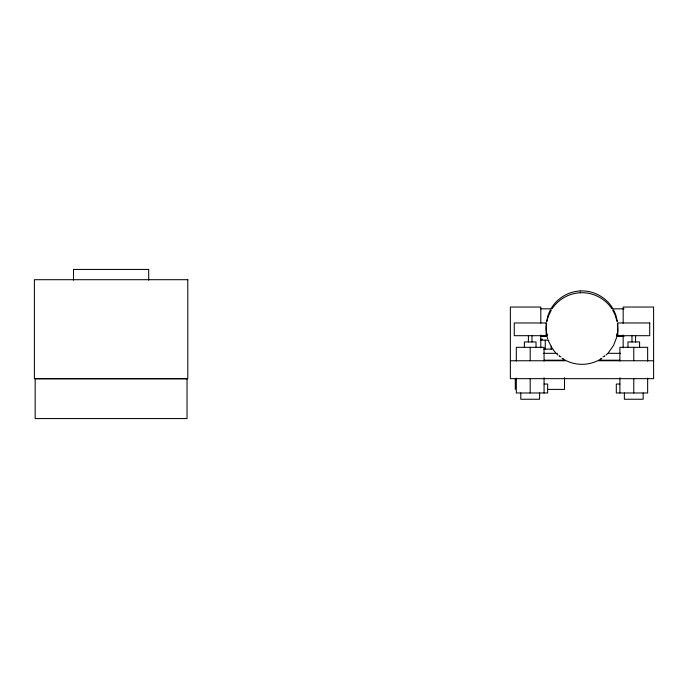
<?xml version="1.0" encoding="UTF-8"?>
<svg xmlns="http://www.w3.org/2000/svg" width="688" height="688" viewBox="0 0 688 688"><rect width="100%" height="100%" fill="white"/><g stroke="black" fill="none" stroke-linecap="round" stroke-linejoin="round"><path stroke-width="1.03" d="M546.564 323.274L546.177 328.529L546.865 335.512M546.564 321.485L548.267 314.674L550.4 309.858M617.102 335.512L617.747 330.283L617.403 323.274M546.865 321.537L548.267 316.463L551.269 310.116M616.715 335.434L617.102 333.723M616.715 337.232L613.567 345.41L608.519 352.574M551.269 308.327C557.246 298.196 568.477 291.471 580.225 290.972M552.206 308.628C558.355 299.314 569.071 293.243 580.225 292.761M606.033 355.06L607.306 353.847M600.744 359.024L601.845 358.319A35.81 35.81 0 0 1 600.667 359.076L598.68 360.202L619.802 360.202M580.233 290.972C593.168 290.224 606.137 297.156 612.698 308.327M580.233 292.761C592.566 292.065 604.976 298.308 611.752 308.628M540.768 308.835L551.441 308.835M612.286 308.835L624.025 308.835M540.493 336.372L547.175 336.372M616.551 336.372L624.025 336.372M540.493 339.27L542.591 339.27M540.295 340.164L548.757 340.164M543.744 349.117L553.092 349.117M543.503 353.314L557.4 353.314M607.633 353.314L620.464 353.314M544.156 360.202L565.278 360.202L562.122 358.319A35.81 35.81 0 0 0 563.3 359.076M510.367 360.753L566.37 360.753A35.81 35.81 0 0 0 597.588 360.753L653.6 360.753M544.07 384.033L547.648 384.033L547.648 392.986L516.318 392.986L516.318 378.116M619.897 384.033L616.31 384.033L616.31 392.986L647.649 392.986L647.649 378.116M547.562 389.399L564.521 389.399L564.521 377.729M556.661 353.847L557.934 355.06M555.448 352.574L553.221 349.857M552.206 348.42L548.267 340.594M612.698 310.116L615.063 314.82L617.102 321.537M613.567 309.858L615.7 314.674L617.403 321.485M547.244 337.232L547.717 338.917M546.865 333.723L547.244 335.434M647.649 361.131L647.649 347.328L619.897 347.328L619.897 361.088M643.168 392.986L643.168 399.246L624.369 399.246L624.369 392.986M639.591 347.328L639.591 341.953L627.955 341.953L627.955 347.328M635.557 335.512L635.557 341.953M633.768 347.328L633.768 360.641M633.768 378.718L633.768 392.986M631.98 335.512L631.98 341.953M623.165 323.154L623.165 307.037L653.6 307.037L653.6 378.658L510.367 378.658L510.367 307.037L540.802 307.037L540.802 323.154M623.165 334.97L623.165 347.861M619.897 377.738L619.897 392.986M551.183 346.133L551.183 349.117M545.266 340.164L545.266 349.117M544.07 361.088L544.07 347.328L516.318 347.328L516.318 361.131M544.07 377.738L544.07 392.986M540.802 334.97L540.802 347.861M539.59 392.986L539.59 399.246L520.79 399.246L520.79 392.986M536.012 347.328L536.012 341.953L524.376 341.953L524.376 347.328M531.987 335.512L531.987 341.953M530.19 347.328L530.19 360.641M530.19 378.718L530.19 392.986M528.401 335.512L528.401 341.953M515.286 378.658L515.286 389.399M148.694 280.188L148.694 269.438L73.496 269.438L73.496 280.188M604.382 355.73A22.747 1.987 0 0 1 603.023 356.831M560.944 356.831A22.747 1.987 0 0 1 559.688 355.679M187.79 279.698L34.4 279.698L34.4 378.658L187.79 378.658L187.79 279.698M546.126 322.973L514.263 322.973L514.263 335.692L546.126 335.692L546.126 322.973M649.704 322.973L617.833 322.973L617.833 335.692L649.704 335.692L649.704 322.973M187.033 378.778L35.157 378.778L35.157 418.562L187.033 418.562L187.033 378.778"/></g></svg>
